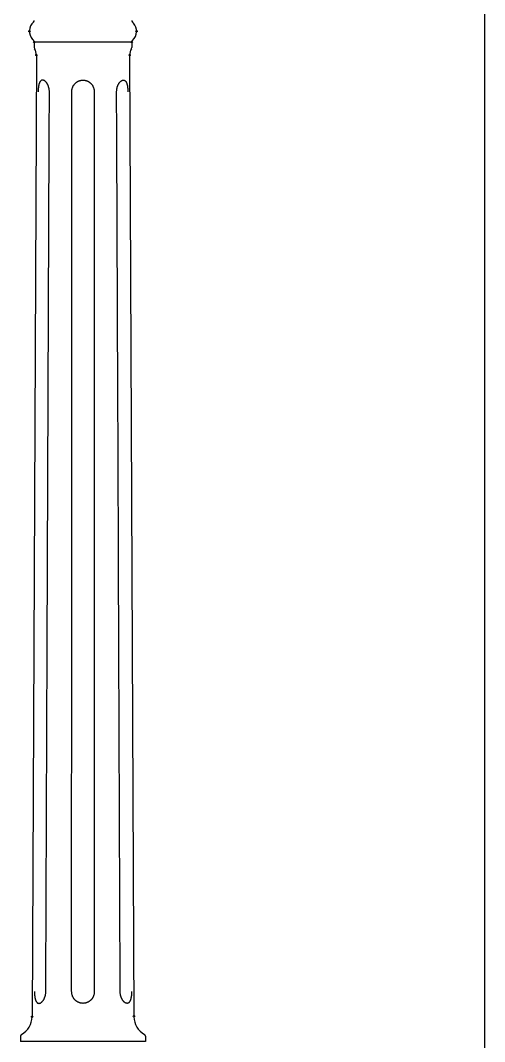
# Model space of a CAD drawing. Extents: x 0 to 72, y 0 to 378.
# Drawn here: x 13.9 to 61.4, y 101.9 to 206.5 of the extents above; entities that cross this region are included whole.
import ezdxf

# ---------------------------------------------------------------- set-up
doc = ezdxf.new("R2010")
doc.units = 0
doc.layers.add('LIVELLO_1', color=160, linetype='Continuous')

# ---------------------------------------------------------------- blocks, each defined once
blk = doc.blocks.new('AI9-BLK1')
at = {"layer": 'LIVELLO_1', "color": 7}
for p, q in [((25.72, 20.46), (25.72, -167.7)), ((-20.34, 14.95), (-20.34, 14.38)), ((-10.37, 14.95), (-20.34, 14.95)), ((-10.37, 14.95), (-10.37, 14.38)), ((-20.12, 13.61), (-20.57, -84.84)), ((-10.59, 13.61), (-10.15, -84.84)), ((-21.76, -86.85), (-21.76, -87.39)), ((-8.96, -87.39), (-21.76, -87.39)), ((-8.96, -86.85), (-8.96, -87.39))]:
    blk.add_line(p, q, dxfattribs=at)
for centre, radius in [((-20.34, 14.95), 0.068), ((-20.57, -84.84), 0.0689)]:
    blk.add_circle(centre, radius, dxfattribs=at)
for centre, major_axis, ratio in [((-20.84, 16.06), (0.0009, -0.0718), 0.963959), ((-9.87, 16.05), (0.0685, 0), 0.97495), ((-10.37, 14.95), (0.0693, 0), 0.98643), ((-20.12, 13.62), (0.068, 0), 0.981009), ((-10.59, 13.61), (0.0693, 0), 0.988883), ((-10.15, -84.8), (-0.0009, -0.072), 0.962835)]:
    blk.add_ellipse(centre, major_axis=major_axis, ratio=ratio, dxfattribs=at)
for points, knots in [([(-20.42, 17), (-20.94, 16.54), (-20.98, 15.74), (-20.52, 15.22), (-20.49, 15.18), (-20.45, 15.15), (-20.42, 15.12)], [0, 0, 0, 0, 1, 1, 1, 2, 2, 2, 2]), ([(-10.3, 15.12), (-9.78, 15.58), (-9.73, 16.37), (-10.19, 16.89), (-10.22, 16.93), (-10.26, 16.96), (-10.3, 17)], [0, 0, 0, 0, 1, 1, 1, 2, 2, 2, 2]), ([(-18.79, 9.84), (-18.79, 9.88), (-18.8, 9.93), (-18.8, 9.97), (-18.8, 10.02), (-18.81, 10.06), (-18.81, 10.1), (-18.82, 10.13), (-18.83, 10.16), (-18.83, 10.19), (-18.84, 10.22), (-18.84, 10.25), (-18.85, 10.28), (-18.86, 10.3), (-18.86, 10.32), (-18.87, 10.34), (-18.87, 10.36), (-18.88, 10.39), (-18.89, 10.41), (-18.89, 10.43), (-18.9, 10.45), (-18.91, 10.47), (-18.92, 10.49), (-18.93, 10.51), (-18.93, 10.54), (-18.94, 10.55), (-18.95, 10.57), (-18.96, 10.59), (-18.97, 10.61), (-18.98, 10.63), (-18.99, 10.65), (-19, 10.67), (-19.01, 10.68), (-19.02, 10.7), (-19.03, 10.72), (-19.04, 10.73), (-19.05, 10.75), (-19.06, 10.76), (-19.08, 10.78), (-19.09, 10.79), (-19.1, 10.81), (-19.11, 10.82), (-19.12, 10.84), (-19.13, 10.85), (-19.14, 10.86), (-19.15, 10.87), (-19.16, 10.88), (-19.17, 10.89), (-19.18, 10.9), (-19.19, 10.92), (-19.2, 10.92), (-19.21, 10.93), (-19.23, 10.94), (-19.24, 10.95), (-19.25, 10.96), (-19.26, 10.97), (-19.27, 10.97), (-19.28, 10.98), (-19.29, 10.99), (-19.3, 11), (-19.31, 11), (-19.32, 11.01), (-19.33, 11.01), (-19.34, 11.02), (-19.35, 11.02), (-19.36, 11.03), (-19.38, 11.03), (-19.38, 11.03), (-19.39, 11.04), (-19.41, 11.04), (-19.41, 11.04), (-19.42, 11.05), (-19.43, 11.05), (-19.44, 11.05), (-19.45, 11.05), (-19.46, 11.05), (-19.47, 11.05), (-19.48, 11.05), (-19.49, 11.05), (-19.49, 11.05), (-19.52, 11.05), (-19.52, 11.05), (-19.53, 11.05), (-19.54, 11.05), (-19.55, 11.05), (-19.56, 11.05), (-19.57, 11.04), (-19.57, 11.04), (-19.58, 11.04), (-19.59, 11.03), (-19.6, 11.03), (-19.61, 11.03), (-19.62, 11.02), (-19.62, 11.02), (-19.63, 11.01), (-19.64, 11.01), (-19.65, 11), (-19.66, 11), (-19.67, 10.99), (-19.68, 10.98), (-19.68, 10.97), (-19.69, 10.97), (-19.69, 10.96), (-19.7, 10.95), (-19.71, 10.94), (-19.72, 10.93), (-19.73, 10.92), (-19.73, 10.92), (-19.74, 10.91), (-19.75, 10.89), (-19.76, 10.88), (-19.76, 10.87), (-19.77, 10.86), (-19.78, 10.85), (-19.79, 10.84), (-19.79, 10.82), (-19.8, 10.81), (-19.8, 10.79), (-19.81, 10.78), (-19.82, 10.76), (-19.82, 10.75), (-19.83, 10.73), (-19.84, 10.72), (-19.84, 10.7), (-19.85, 10.68), (-19.85, 10.67), (-19.86, 10.65), (-19.86, 10.63), (-19.87, 10.61), (-19.87, 10.59), (-19.88, 10.57), (-19.88, 10.55), (-19.89, 10.54), (-19.89, 10.51), (-19.89, 10.49), (-19.9, 10.47), (-19.9, 10.45), (-19.91, 10.43), (-19.91, 10.41), (-19.91, 10.39), (-19.92, 10.36), (-19.92, 10.34), (-19.92, 10.32), (-19.92, 10.3), (-19.92, 10.28), (-19.93, 10.25), (-19.93, 10.22), (-19.94, 10.19), (-19.94, 10.16), (-19.94, 10.13), (-19.94, 10.1), (-19.94, 10.06), (-19.94, 10.02), (-19.95, 9.97), (-19.95, 9.93), (-19.95, 9.88), (-19.95, 9.84)], [0, 0, 0, 0, 1, 1, 1, 2, 2, 2, 3, 3, 3, 4, 4, 4, 5, 5, 5, 6, 6, 6, 7, 7, 7, 8, 8, 8, 9, 9, 9, 10, 10, 10, 11, 11, 11, 12, 12, 12, 13, 13, 13, 14, 14, 14, 15, 15, 15, 16, 16, 16, 17, 17, 17, 18, 18, 18, 19, 19, 19, 20, 20, 20, 21, 21, 21, 22, 22, 22, 23, 23, 23, 24, 24, 24, 25, 25, 25, 26, 26, 26, 27, 27, 27, 28, 28, 28, 29, 29, 29, 30, 30, 30, 31, 31, 31, 32, 32, 32, 33, 33, 33, 34, 34, 34, 35, 35, 35, 36, 36, 36, 37, 37, 37, 38, 38, 38, 39, 39, 39, 40, 40, 40, 41, 41, 41, 42, 42, 42, 43, 43, 43, 44, 44, 44, 45, 45, 45, 46, 46, 46, 47, 47, 47, 48, 48, 48, 49, 49, 49, 50, 50, 50, 51, 51, 51, 52, 52, 52, 52]), ([(-16.51, 9.84), (-16.51, 9.88), (-16.51, 9.92), (-16.51, 9.97), (-16.5, 10.01), (-16.5, 10.04), (-16.49, 10.08), (-16.48, 10.11), (-16.48, 10.14), (-16.47, 10.17), (-16.46, 10.19), (-16.45, 10.23), (-16.44, 10.25), (-16.44, 10.27), (-16.43, 10.29), (-16.42, 10.31), (-16.41, 10.33), (-16.4, 10.35), (-16.4, 10.37), (-16.39, 10.39), (-16.37, 10.41), (-16.37, 10.43), (-16.35, 10.45), (-16.35, 10.47), (-16.33, 10.49), (-16.32, 10.51), (-16.31, 10.53), (-16.3, 10.55), (-16.28, 10.57), (-16.27, 10.59), (-16.26, 10.6), (-16.24, 10.62), (-16.23, 10.64), (-16.21, 10.65), (-16.2, 10.67), (-16.19, 10.69), (-16.17, 10.7), (-16.16, 10.72), (-16.14, 10.73), (-16.13, 10.74), (-16.11, 10.76), (-16.09, 10.78), (-16.08, 10.79), (-16.06, 10.8), (-16.05, 10.81), (-16.03, 10.83), (-16.01, 10.84), (-15.99, 10.85), (-15.98, 10.86), (-15.96, 10.88), (-15.95, 10.89), (-15.93, 10.9), (-15.91, 10.91), (-15.9, 10.92), (-15.88, 10.92), (-15.86, 10.93), (-15.84, 10.94), (-15.83, 10.95), (-15.81, 10.96), (-15.79, 10.97), (-15.78, 10.97), (-15.76, 10.98), (-15.75, 10.98), (-15.73, 10.99), (-15.71, 11), (-15.7, 11), (-15.68, 11.01), (-15.66, 11.01), (-15.63, 11.02), (-15.61, 11.02), (-15.59, 11.03), (-15.57, 11.03), (-15.55, 11.04), (-15.52, 11.04), (-15.48, 11.05), (-15.46, 11.05), (-15.42, 11.05), (-15.39, 11.05), (-15.36, 11.05)], [0, 0, 0, 0, 1, 1, 1, 2, 2, 2, 3, 3, 3, 4, 4, 4, 5, 5, 5, 6, 6, 6, 7, 7, 7, 8, 8, 8, 9, 9, 9, 10, 10, 10, 11, 11, 11, 12, 12, 12, 13, 13, 13, 14, 14, 14, 15, 15, 15, 16, 16, 16, 17, 17, 17, 18, 18, 18, 19, 19, 19, 20, 20, 20, 21, 21, 21, 22, 22, 22, 23, 23, 23, 24, 24, 24, 25, 25, 25, 26, 26, 26, 26]), ([(-15.36, 11.05), (-15.32, 11.05), (-15.29, 11.05), (-15.26, 11.05), (-15.23, 11.05), (-15.2, 11.04), (-15.17, 11.04), (-15.15, 11.03), (-15.12, 11.03), (-15.1, 11.02), (-15.08, 11.02), (-15.06, 11.01), (-15.03, 11.01), (-15.02, 11), (-15, 11), (-14.99, 10.99), (-14.97, 10.98), (-14.95, 10.98), (-14.94, 10.97), (-14.92, 10.97), (-14.9, 10.96), (-14.89, 10.95), (-14.87, 10.94), (-14.85, 10.94), (-14.84, 10.92), (-14.82, 10.92), (-14.8, 10.91), (-14.79, 10.9), (-14.77, 10.89), (-14.75, 10.88), (-14.74, 10.86), (-14.72, 10.85), (-14.7, 10.84), (-14.68, 10.83), (-14.67, 10.82), (-14.65, 10.81), (-14.64, 10.79), (-14.62, 10.78), (-14.6, 10.76), (-14.59, 10.75), (-14.57, 10.73), (-14.56, 10.72), (-14.54, 10.7), (-14.53, 10.69), (-14.51, 10.67), (-14.5, 10.65), (-14.48, 10.64), (-14.47, 10.62), (-14.45, 10.6), (-14.44, 10.59), (-14.43, 10.57), (-14.42, 10.55), (-14.4, 10.53), (-14.39, 10.51), (-14.38, 10.49), (-14.37, 10.47), (-14.36, 10.45), (-14.34, 10.43), (-14.34, 10.41), (-14.33, 10.39), (-14.32, 10.37), (-14.31, 10.35), (-14.3, 10.33), (-14.29, 10.31), (-14.29, 10.29), (-14.28, 10.27), (-14.27, 10.25), (-14.26, 10.23), (-14.25, 10.19), (-14.24, 10.17), (-14.24, 10.14), (-14.23, 10.11), (-14.22, 10.08), (-14.22, 10.04), (-14.21, 10.01), (-14.21, 9.97), (-14.2, 9.92), (-14.2, 9.88), (-14.2, 9.84)], [0, 0, 0, 0, 1, 1, 1, 2, 2, 2, 3, 3, 3, 4, 4, 4, 5, 5, 5, 6, 6, 6, 7, 7, 7, 8, 8, 8, 9, 9, 9, 10, 10, 10, 11, 11, 11, 12, 12, 12, 13, 13, 13, 14, 14, 14, 15, 15, 15, 16, 16, 16, 17, 17, 17, 18, 18, 18, 19, 19, 19, 20, 20, 20, 21, 21, 21, 22, 22, 22, 23, 23, 23, 24, 24, 24, 25, 25, 25, 26, 26, 26, 26]), ([(-11.92, 9.84), (-11.92, 9.88), (-11.92, 9.93), (-11.91, 9.98), (-11.91, 10.02), (-11.9, 10.06), (-11.9, 10.1), (-11.9, 10.13), (-11.89, 10.17), (-11.89, 10.19), (-11.88, 10.22), (-11.87, 10.25), (-11.86, 10.28), (-11.86, 10.31), (-11.85, 10.33), (-11.85, 10.35), (-11.84, 10.37), (-11.83, 10.39), (-11.82, 10.41), (-11.82, 10.43), (-11.81, 10.45), (-11.8, 10.47), (-11.79, 10.49), (-11.79, 10.51), (-11.78, 10.54), (-11.77, 10.55), (-11.76, 10.57), (-11.75, 10.59), (-11.74, 10.61), (-11.73, 10.63), (-11.72, 10.65), (-11.71, 10.67), (-11.7, 10.68), (-11.69, 10.7), (-11.68, 10.72), (-11.67, 10.73), (-11.66, 10.75), (-11.65, 10.76), (-11.64, 10.78), (-11.63, 10.79), (-11.62, 10.81), (-11.6, 10.82), (-11.59, 10.84), (-11.58, 10.85), (-11.57, 10.86), (-11.56, 10.87), (-11.55, 10.88), (-11.54, 10.89), (-11.53, 10.9), (-11.52, 10.92), (-11.51, 10.92), (-11.5, 10.93), (-11.49, 10.94), (-11.48, 10.95), (-11.46, 10.96), (-11.46, 10.97), (-11.45, 10.97), (-11.44, 10.98), (-11.42, 10.99), (-11.41, 11), (-11.4, 11), (-11.39, 11.01), (-11.38, 11.01), (-11.37, 11.02), (-11.36, 11.02), (-11.35, 11.03), (-11.34, 11.03), (-11.33, 11.03), (-11.32, 11.04), (-11.31, 11.04), (-11.3, 11.04), (-11.29, 11.05), (-11.28, 11.05), (-11.27, 11.05), (-11.26, 11.05), (-11.25, 11.05), (-11.24, 11.05), (-11.23, 11.05), (-11.22, 11.05), (-11.22, 11.05), (-11.19, 11.05), (-11.19, 11.05), (-11.19, 11.05), (-11.18, 11.05), (-11.17, 11.05), (-11.16, 11.05), (-11.15, 11.04), (-11.14, 11.04), (-11.13, 11.04), (-11.12, 11.03), (-11.11, 11.03), (-11.11, 11.03), (-11.1, 11.02), (-11.09, 11.02), (-11.08, 11.01), (-11.07, 11.01), (-11.06, 11), (-11.05, 11), (-11.04, 10.99), (-11.04, 10.98), (-11.03, 10.97), (-11.02, 10.97), (-11.02, 10.96), (-11.01, 10.95), (-11, 10.94), (-10.99, 10.93), (-10.99, 10.92), (-10.98, 10.92), (-10.97, 10.9), (-10.96, 10.89), (-10.96, 10.88), (-10.95, 10.87), (-10.94, 10.86), (-10.94, 10.85), (-10.93, 10.84), (-10.92, 10.82), (-10.92, 10.81), (-10.91, 10.79), (-10.9, 10.78), (-10.89, 10.76), (-10.89, 10.75), (-10.88, 10.73), (-10.88, 10.72), (-10.87, 10.7), (-10.87, 10.68), (-10.86, 10.67), (-10.86, 10.65), (-10.85, 10.63), (-10.85, 10.61), (-10.84, 10.59), (-10.83, 10.57), (-10.83, 10.55), (-10.83, 10.53), (-10.82, 10.51), (-10.82, 10.49), (-10.81, 10.47), (-10.81, 10.45), (-10.81, 10.43), (-10.81, 10.41), (-10.8, 10.39), (-10.8, 10.36), (-10.8, 10.34), (-10.79, 10.32), (-10.79, 10.3), (-10.79, 10.28), (-10.79, 10.25), (-10.78, 10.22), (-10.78, 10.19), (-10.78, 10.16), (-10.77, 10.13), (-10.77, 10.1), (-10.77, 10.06), (-10.77, 10.02), (-10.77, 9.97), (-10.76, 9.93), (-10.76, 9.88), (-10.76, 9.84)], [0, 0, 0, 0, 1, 1, 1, 2, 2, 2, 3, 3, 3, 4, 4, 4, 5, 5, 5, 6, 6, 6, 7, 7, 7, 8, 8, 8, 9, 9, 9, 10, 10, 10, 11, 11, 11, 12, 12, 12, 13, 13, 13, 14, 14, 14, 15, 15, 15, 16, 16, 16, 17, 17, 17, 18, 18, 18, 19, 19, 19, 20, 20, 20, 21, 21, 21, 22, 22, 22, 23, 23, 23, 24, 24, 24, 25, 25, 25, 26, 26, 26, 27, 27, 27, 28, 28, 28, 29, 29, 29, 30, 30, 30, 31, 31, 31, 32, 32, 32, 33, 33, 33, 34, 34, 34, 35, 35, 35, 36, 36, 36, 37, 37, 37, 38, 38, 38, 39, 39, 39, 40, 40, 40, 41, 41, 41, 42, 42, 42, 43, 43, 43, 44, 44, 44, 45, 45, 45, 46, 46, 46, 47, 47, 47, 48, 48, 48, 49, 49, 49, 50, 50, 50, 51, 51, 51, 52, 52, 52, 52]), ([(-19.16, -82.26), (-19.1, -66.91), (-19.04, -51.56), (-18.98, -36.21), (-18.92, -20.86), (-18.86, -5.51), (-18.79, 9.84)], [0, 0, 0, 0, 1, 1, 1, 2, 2, 2, 2]), ([(-16.52, -82.26), (-16.52, -66.91), (-16.51, -51.56), (-16.51, -36.21), (-16.51, -20.86), (-16.51, -5.51), (-16.51, 9.84)], [0, 0, 0, 0, 1, 1, 1, 2, 2, 2, 2]), ([(-14.2, 9.84), (-14.2, 9.84), (-14.2, -36.21), (-14.2, -36.21), (-14.2, -51.56), (-14.2, -66.91), (-14.2, -82.26)], [0, 0, 0, 0, 1, 1, 1, 2, 2, 2, 2]), ([(-11.55, -82.26), (-11.61, -66.91), (-11.67, -51.56), (-11.73, -36.21), (-11.79, -20.86), (-11.85, -5.51), (-11.92, 9.84)], [0, 0, 0, 0, 1, 1, 1, 2, 2, 2, 2]), ([(-20.32, -82.26), (-20.32, -82.26), (-20.32, -82.39), (-20.32, -82.39), (-20.32, -82.44), (-20.32, -82.48), (-20.32, -82.52), (-20.31, -82.55), (-20.31, -82.58), (-20.31, -82.62), (-20.3, -82.64), (-20.3, -82.67), (-20.3, -82.7), (-20.3, -82.73), (-20.3, -82.75), (-20.29, -82.77), (-20.29, -82.79), (-20.29, -82.81), (-20.28, -82.83), (-20.28, -82.85), (-20.28, -82.87), (-20.27, -82.89), (-20.27, -82.92), (-20.27, -82.94), (-20.26, -82.96), (-20.25, -82.97), (-20.25, -83), (-20.24, -83.01), (-20.24, -83.03), (-20.24, -83.05), (-20.23, -83.07), (-20.22, -83.08), (-20.22, -83.1), (-20.21, -83.12), (-20.21, -83.13), (-20.2, -83.15), (-20.2, -83.17), (-20.19, -83.18), (-20.19, -83.2), (-20.18, -83.21), (-20.17, -83.23), (-20.17, -83.24), (-20.16, -83.25), (-20.15, -83.26), (-20.14, -83.28), (-20.14, -83.29), (-20.13, -83.3), (-20.12, -83.31), (-20.12, -83.32), (-20.11, -83.33), (-20.1, -83.34), (-20.09, -83.35), (-20.09, -83.36), (-20.08, -83.37), (-20.07, -83.38), (-20.06, -83.39), (-20.05, -83.39), (-20.05, -83.4), (-20.04, -83.41), (-20.03, -83.41), (-20.02, -83.42), (-20.02, -83.43), (-20.01, -83.43), (-20, -83.44), (-19.99, -83.45), (-19.98, -83.45), (-19.97, -83.45), (-19.96, -83.45), (-19.95, -83.46), (-19.94, -83.46), (-19.94, -83.46), (-19.93, -83.46), (-19.92, -83.47), (-19.91, -83.47), (-19.9, -83.47), (-19.89, -83.47), (-19.88, -83.47), (-19.87, -83.48), (-19.86, -83.48), (-19.85, -83.48), (-19.84, -83.47), (-19.83, -83.47), (-19.82, -83.47), (-19.81, -83.47), (-19.8, -83.47), (-19.79, -83.46), (-19.78, -83.46), (-19.77, -83.46), (-19.76, -83.46), (-19.75, -83.45), (-19.74, -83.45), (-19.73, -83.45), (-19.72, -83.44), (-19.71, -83.44), (-19.7, -83.43), (-19.69, -83.43), (-19.68, -83.42), (-19.67, -83.41), (-19.66, -83.41), (-19.65, -83.4), (-19.64, -83.39), (-19.63, -83.38), (-19.62, -83.38), (-19.61, -83.37), (-19.59, -83.36), (-19.58, -83.35), (-19.57, -83.34), (-19.56, -83.33), (-19.55, -83.32), (-19.54, -83.31), (-19.53, -83.3), (-19.52, -83.29), (-19.51, -83.27), (-19.5, -83.26), (-19.49, -83.25), (-19.48, -83.24), (-19.46, -83.22), (-19.46, -83.21), (-19.44, -83.2), (-19.43, -83.18), (-19.43, -83.17), (-19.41, -83.15), (-19.4, -83.13), (-19.39, -83.12), (-19.38, -83.1), (-19.37, -83.08), (-19.36, -83.07), (-19.35, -83.05), (-19.34, -83.03), (-19.33, -83.01), (-19.32, -82.99), (-19.31, -82.97), (-19.31, -82.95), (-19.3, -82.94), (-19.29, -82.92), (-19.28, -82.89), (-19.27, -82.87), (-19.27, -82.85), (-19.26, -82.83), (-19.25, -82.81), (-19.25, -82.79), (-19.24, -82.77), (-19.23, -82.75), (-19.23, -82.73), (-19.22, -82.7), (-19.21, -82.67), (-19.2, -82.64), (-19.2, -82.62), (-19.19, -82.58), (-19.19, -82.55), (-19.18, -82.52), (-19.18, -82.48), (-19.17, -82.44), (-19.17, -82.4), (-19.17, -82.35), (-19.16, -82.3), (-19.16, -82.26)], [0, 0, 0, 0, 1, 1, 1, 2, 2, 2, 3, 3, 3, 4, 4, 4, 5, 5, 5, 6, 6, 6, 7, 7, 7, 8, 8, 8, 9, 9, 9, 10, 10, 10, 11, 11, 11, 12, 12, 12, 13, 13, 13, 14, 14, 14, 15, 15, 15, 16, 16, 16, 17, 17, 17, 18, 18, 18, 19, 19, 19, 20, 20, 20, 21, 21, 21, 22, 22, 22, 23, 23, 23, 24, 24, 24, 25, 25, 25, 26, 26, 26, 27, 27, 27, 28, 28, 28, 29, 29, 29, 30, 30, 30, 31, 31, 31, 32, 32, 32, 33, 33, 33, 34, 34, 34, 35, 35, 35, 36, 36, 36, 37, 37, 37, 38, 38, 38, 39, 39, 39, 40, 40, 40, 41, 41, 41, 42, 42, 42, 43, 43, 43, 44, 44, 44, 45, 45, 45, 46, 46, 46, 47, 47, 47, 48, 48, 48, 49, 49, 49, 50, 50, 50, 51, 51, 51, 52, 52, 52, 52]), ([(-15.36, -83.48), (-15.39, -83.47), (-15.42, -83.47), (-15.46, -83.47), (-15.49, -83.47), (-15.52, -83.46), (-15.55, -83.46), (-15.57, -83.45), (-15.59, -83.45), (-15.62, -83.45), (-15.64, -83.44), (-15.66, -83.43), (-15.69, -83.43), (-15.7, -83.42), (-15.72, -83.41), (-15.74, -83.41), (-15.75, -83.4), (-15.77, -83.4), (-15.78, -83.39), (-15.8, -83.38), (-15.82, -83.37), (-15.83, -83.37), (-15.85, -83.36), (-15.87, -83.35), (-15.89, -83.34), (-15.9, -83.33), (-15.92, -83.32), (-15.94, -83.31), (-15.95, -83.3), (-15.97, -83.3), (-15.98, -83.28), (-16, -83.27), (-16.01, -83.26), (-16.03, -83.25), (-16.05, -83.24), (-16.07, -83.22), (-16.08, -83.21), (-16.1, -83.2), (-16.12, -83.18), (-16.13, -83.17), (-16.14, -83.15), (-16.16, -83.14), (-16.17, -83.12), (-16.19, -83.11), (-16.2, -83.09), (-16.22, -83.07), (-16.23, -83.06), (-16.24, -83.04), (-16.26, -83.03), (-16.28, -83.01), (-16.29, -82.99), (-16.3, -82.97), (-16.31, -82.95), (-16.33, -82.93), (-16.34, -82.92), (-16.35, -82.89), (-16.36, -82.87), (-16.37, -82.85), (-16.38, -82.84), (-16.39, -82.81), (-16.4, -82.79), (-16.41, -82.77), (-16.42, -82.75), (-16.42, -82.74), (-16.43, -82.71), (-16.44, -82.69), (-16.44, -82.67), (-16.46, -82.65), (-16.46, -82.62), (-16.47, -82.59), (-16.48, -82.56), (-16.49, -82.53), (-16.49, -82.5), (-16.5, -82.47), (-16.51, -82.42), (-16.51, -82.39), (-16.51, -82.34), (-16.52, -82.3), (-16.52, -82.26)], [0, 0, 0, 0, 1, 1, 1, 2, 2, 2, 3, 3, 3, 4, 4, 4, 5, 5, 5, 6, 6, 6, 7, 7, 7, 8, 8, 8, 9, 9, 9, 10, 10, 10, 11, 11, 11, 12, 12, 12, 13, 13, 13, 14, 14, 14, 15, 15, 15, 16, 16, 16, 17, 17, 17, 18, 18, 18, 19, 19, 19, 20, 20, 20, 21, 21, 21, 22, 22, 22, 23, 23, 23, 24, 24, 24, 25, 25, 25, 26, 26, 26, 26]), ([(-14.2, -82.26), (-14.2, -82.3), (-14.2, -82.34), (-14.2, -82.39), (-14.21, -82.43), (-14.21, -82.47), (-14.22, -82.5), (-14.23, -82.53), (-14.23, -82.56), (-14.24, -82.59), (-14.25, -82.62), (-14.26, -82.65), (-14.27, -82.67), (-14.27, -82.7), (-14.28, -82.71), (-14.29, -82.74), (-14.3, -82.76), (-14.31, -82.77), (-14.32, -82.8), (-14.32, -82.81), (-14.33, -82.84), (-14.34, -82.86), (-14.35, -82.88), (-14.37, -82.89), (-14.38, -82.92), (-14.39, -82.93), (-14.4, -82.95), (-14.42, -82.97), (-14.43, -82.99), (-14.44, -83.01), (-14.45, -83.03), (-14.47, -83.04), (-14.48, -83.06), (-14.5, -83.07), (-14.51, -83.09), (-14.52, -83.11), (-14.54, -83.13), (-14.55, -83.14), (-14.57, -83.16), (-14.59, -83.17), (-14.6, -83.18), (-14.62, -83.2), (-14.63, -83.21), (-14.65, -83.22), (-14.67, -83.24), (-14.68, -83.25), (-14.7, -83.26), (-14.71, -83.27), (-14.73, -83.28), (-14.75, -83.3), (-14.76, -83.3), (-14.78, -83.31), (-14.8, -83.32), (-14.81, -83.33), (-14.83, -83.34), (-14.85, -83.35), (-14.86, -83.36), (-14.88, -83.37), (-14.9, -83.37), (-14.91, -83.38), (-14.93, -83.39), (-14.95, -83.4), (-14.96, -83.4), (-14.98, -83.41), (-15, -83.41), (-15.01, -83.42), (-15.03, -83.43), (-15.05, -83.43), (-15.07, -83.44), (-15.09, -83.45), (-15.12, -83.45), (-15.14, -83.45), (-15.17, -83.46), (-15.2, -83.46), (-15.23, -83.47), (-15.26, -83.47), (-15.29, -83.47), (-15.32, -83.47), (-15.36, -83.48)], [0, 0, 0, 0, 1, 1, 1, 2, 2, 2, 3, 3, 3, 4, 4, 4, 5, 5, 5, 6, 6, 6, 7, 7, 7, 8, 8, 8, 9, 9, 9, 10, 10, 10, 11, 11, 11, 12, 12, 12, 13, 13, 13, 14, 14, 14, 15, 15, 15, 16, 16, 16, 17, 17, 17, 18, 18, 18, 19, 19, 19, 20, 20, 20, 21, 21, 21, 22, 22, 22, 23, 23, 23, 24, 24, 24, 25, 25, 25, 26, 26, 26, 26]), ([(-10.39, -82.26), (-10.39, -82.26), (-10.39, -82.39), (-10.39, -82.39), (-10.39, -82.44), (-10.4, -82.48), (-10.4, -82.52), (-10.4, -82.55), (-10.4, -82.58), (-10.4, -82.61), (-10.41, -82.64), (-10.41, -82.67), (-10.41, -82.7), (-10.42, -82.73), (-10.42, -82.75), (-10.42, -82.77), (-10.43, -82.79), (-10.43, -82.81), (-10.43, -82.83), (-10.43, -82.85), (-10.44, -82.87), (-10.44, -82.89), (-10.45, -82.91), (-10.45, -82.93), (-10.45, -82.95), (-10.46, -82.97), (-10.46, -82.99), (-10.47, -83.01), (-10.47, -83.03), (-10.47, -83.05), (-10.48, -83.07), (-10.49, -83.08), (-10.49, -83.1), (-10.5, -83.12), (-10.51, -83.13), (-10.51, -83.15), (-10.52, -83.17), (-10.52, -83.18), (-10.53, -83.2), (-10.53, -83.21), (-10.54, -83.22), (-10.55, -83.24), (-10.56, -83.25), (-10.56, -83.26), (-10.57, -83.27), (-10.58, -83.29), (-10.58, -83.3), (-10.59, -83.31), (-10.59, -83.32), (-10.6, -83.33), (-10.61, -83.34), (-10.62, -83.35), (-10.63, -83.36), (-10.63, -83.37), (-10.64, -83.38), (-10.65, -83.39), (-10.66, -83.39), (-10.67, -83.4), (-10.67, -83.41), (-10.68, -83.41), (-10.69, -83.42), (-10.7, -83.43), (-10.71, -83.43), (-10.71, -83.44), (-10.72, -83.45), (-10.73, -83.45), (-10.74, -83.45), (-10.75, -83.45), (-10.76, -83.46), (-10.77, -83.46), (-10.78, -83.46), (-10.79, -83.46), (-10.8, -83.47), (-10.81, -83.47), (-10.81, -83.47), (-10.82, -83.47), (-10.83, -83.47), (-10.84, -83.48), (-10.85, -83.48), (-10.86, -83.48), (-10.87, -83.47), (-10.88, -83.47), (-10.89, -83.47), (-10.9, -83.47), (-10.91, -83.47), (-10.92, -83.46), (-10.93, -83.46), (-10.94, -83.46), (-10.95, -83.46), (-10.96, -83.45), (-10.97, -83.45), (-10.98, -83.45), (-10.99, -83.44), (-11, -83.44), (-11.01, -83.43), (-11.02, -83.43), (-11.03, -83.42), (-11.04, -83.41), (-11.05, -83.41), (-11.07, -83.4), (-11.07, -83.39), (-11.09, -83.38), (-11.1, -83.38), (-11.11, -83.37), (-11.12, -83.36), (-11.13, -83.35), (-11.14, -83.34), (-11.15, -83.33), (-11.16, -83.32), (-11.17, -83.31), (-11.18, -83.3), (-11.19, -83.29), (-11.2, -83.27), (-11.22, -83.26), (-11.23, -83.25), (-11.24, -83.24), (-11.25, -83.22), (-11.26, -83.21), (-11.27, -83.2), (-11.28, -83.18), (-11.29, -83.17), (-11.3, -83.15), (-11.31, -83.13), (-11.32, -83.12), (-11.33, -83.1), (-11.34, -83.08), (-11.35, -83.07), (-11.36, -83.05), (-11.37, -83.03), (-11.38, -83.01), (-11.39, -83), (-11.4, -82.97), (-11.41, -82.95), (-11.41, -82.94), (-11.42, -82.92), (-11.43, -82.89), (-11.44, -82.87), (-11.45, -82.85), (-11.45, -82.83), (-11.46, -82.81), (-11.47, -82.79), (-11.47, -82.77), (-11.48, -82.75), (-11.49, -82.73), (-11.49, -82.7), (-11.5, -82.67), (-11.51, -82.64), (-11.51, -82.62), (-11.52, -82.58), (-11.52, -82.55), (-11.53, -82.52), (-11.54, -82.48), (-11.54, -82.44), (-11.54, -82.4), (-11.55, -82.35), (-11.55, -82.3), (-11.55, -82.26)], [0, 0, 0, 0, 1, 1, 1, 2, 2, 2, 3, 3, 3, 4, 4, 4, 5, 5, 5, 6, 6, 6, 7, 7, 7, 8, 8, 8, 9, 9, 9, 10, 10, 10, 11, 11, 11, 12, 12, 12, 13, 13, 13, 14, 14, 14, 15, 15, 15, 16, 16, 16, 17, 17, 17, 18, 18, 18, 19, 19, 19, 20, 20, 20, 21, 21, 21, 22, 22, 22, 23, 23, 23, 24, 24, 24, 25, 25, 25, 26, 26, 26, 27, 27, 27, 28, 28, 28, 29, 29, 29, 30, 30, 30, 31, 31, 31, 32, 32, 32, 33, 33, 33, 34, 34, 34, 35, 35, 35, 36, 36, 36, 37, 37, 37, 38, 38, 38, 39, 39, 39, 40, 40, 40, 41, 41, 41, 42, 42, 42, 43, 43, 43, 44, 44, 44, 45, 45, 45, 46, 46, 46, 47, 47, 47, 48, 48, 48, 49, 49, 49, 50, 50, 50, 51, 51, 51, 52, 52, 52, 52])]:
    blk.add_open_spline(points, degree=3, knots=knots, dxfattribs=at)
for points in [[(-20.42, 17), (-20.37, 17.04), (-20.34, 17.1), (-20.34, 17.17)], [(-10.37, 17.17), (-10.37, 17.1), (-10.35, 17.04), (-10.3, 17)], [(-20.34, 14.95), (-20.34, 15.01), (-20.37, 15.07), (-20.42, 15.12)], [(-10.3, 15.12), (-10.35, 15.07), (-10.37, 15.01), (-10.37, 14.95)], [(-20.34, 14.38), (-20.34, 14.33), (-20.33, 14.3), (-20.31, 14.26)], [(-20.12, 13.61), (-20.12, 13.84), (-20.18, 14.07), (-20.31, 14.26)], [(-10.41, 14.26), (-10.53, 14.07), (-10.59, 13.84), (-10.59, 13.61)], [(-10.41, 14.26), (-10.38, 14.3), (-10.37, 14.33), (-10.37, 14.38)], [(-21.64, -86.66), (-20.98, -86.3), (-20.57, -85.6), (-20.57, -84.84)], [(-10.15, -84.84), (-10.14, -85.6), (-9.73, -86.3), (-9.07, -86.66)], [(-21.64, -86.66), (-21.71, -86.7), (-21.76, -86.78), (-21.76, -86.85)], [(-8.96, -86.85), (-8.96, -86.78), (-9, -86.7), (-9.07, -86.66)]]:
    blk.add_open_spline(points, degree=3, dxfattribs=at)

msp = doc.modelspace()

# ---------------------------------------------------------------- block references
at = {"layer": 'LIVELLO_1', "color": 7}
msp.add_blockref('AI9-BLK1', (35.668538, 189.299212), dxfattribs=at)

doc.saveas('drawing.dxf')
